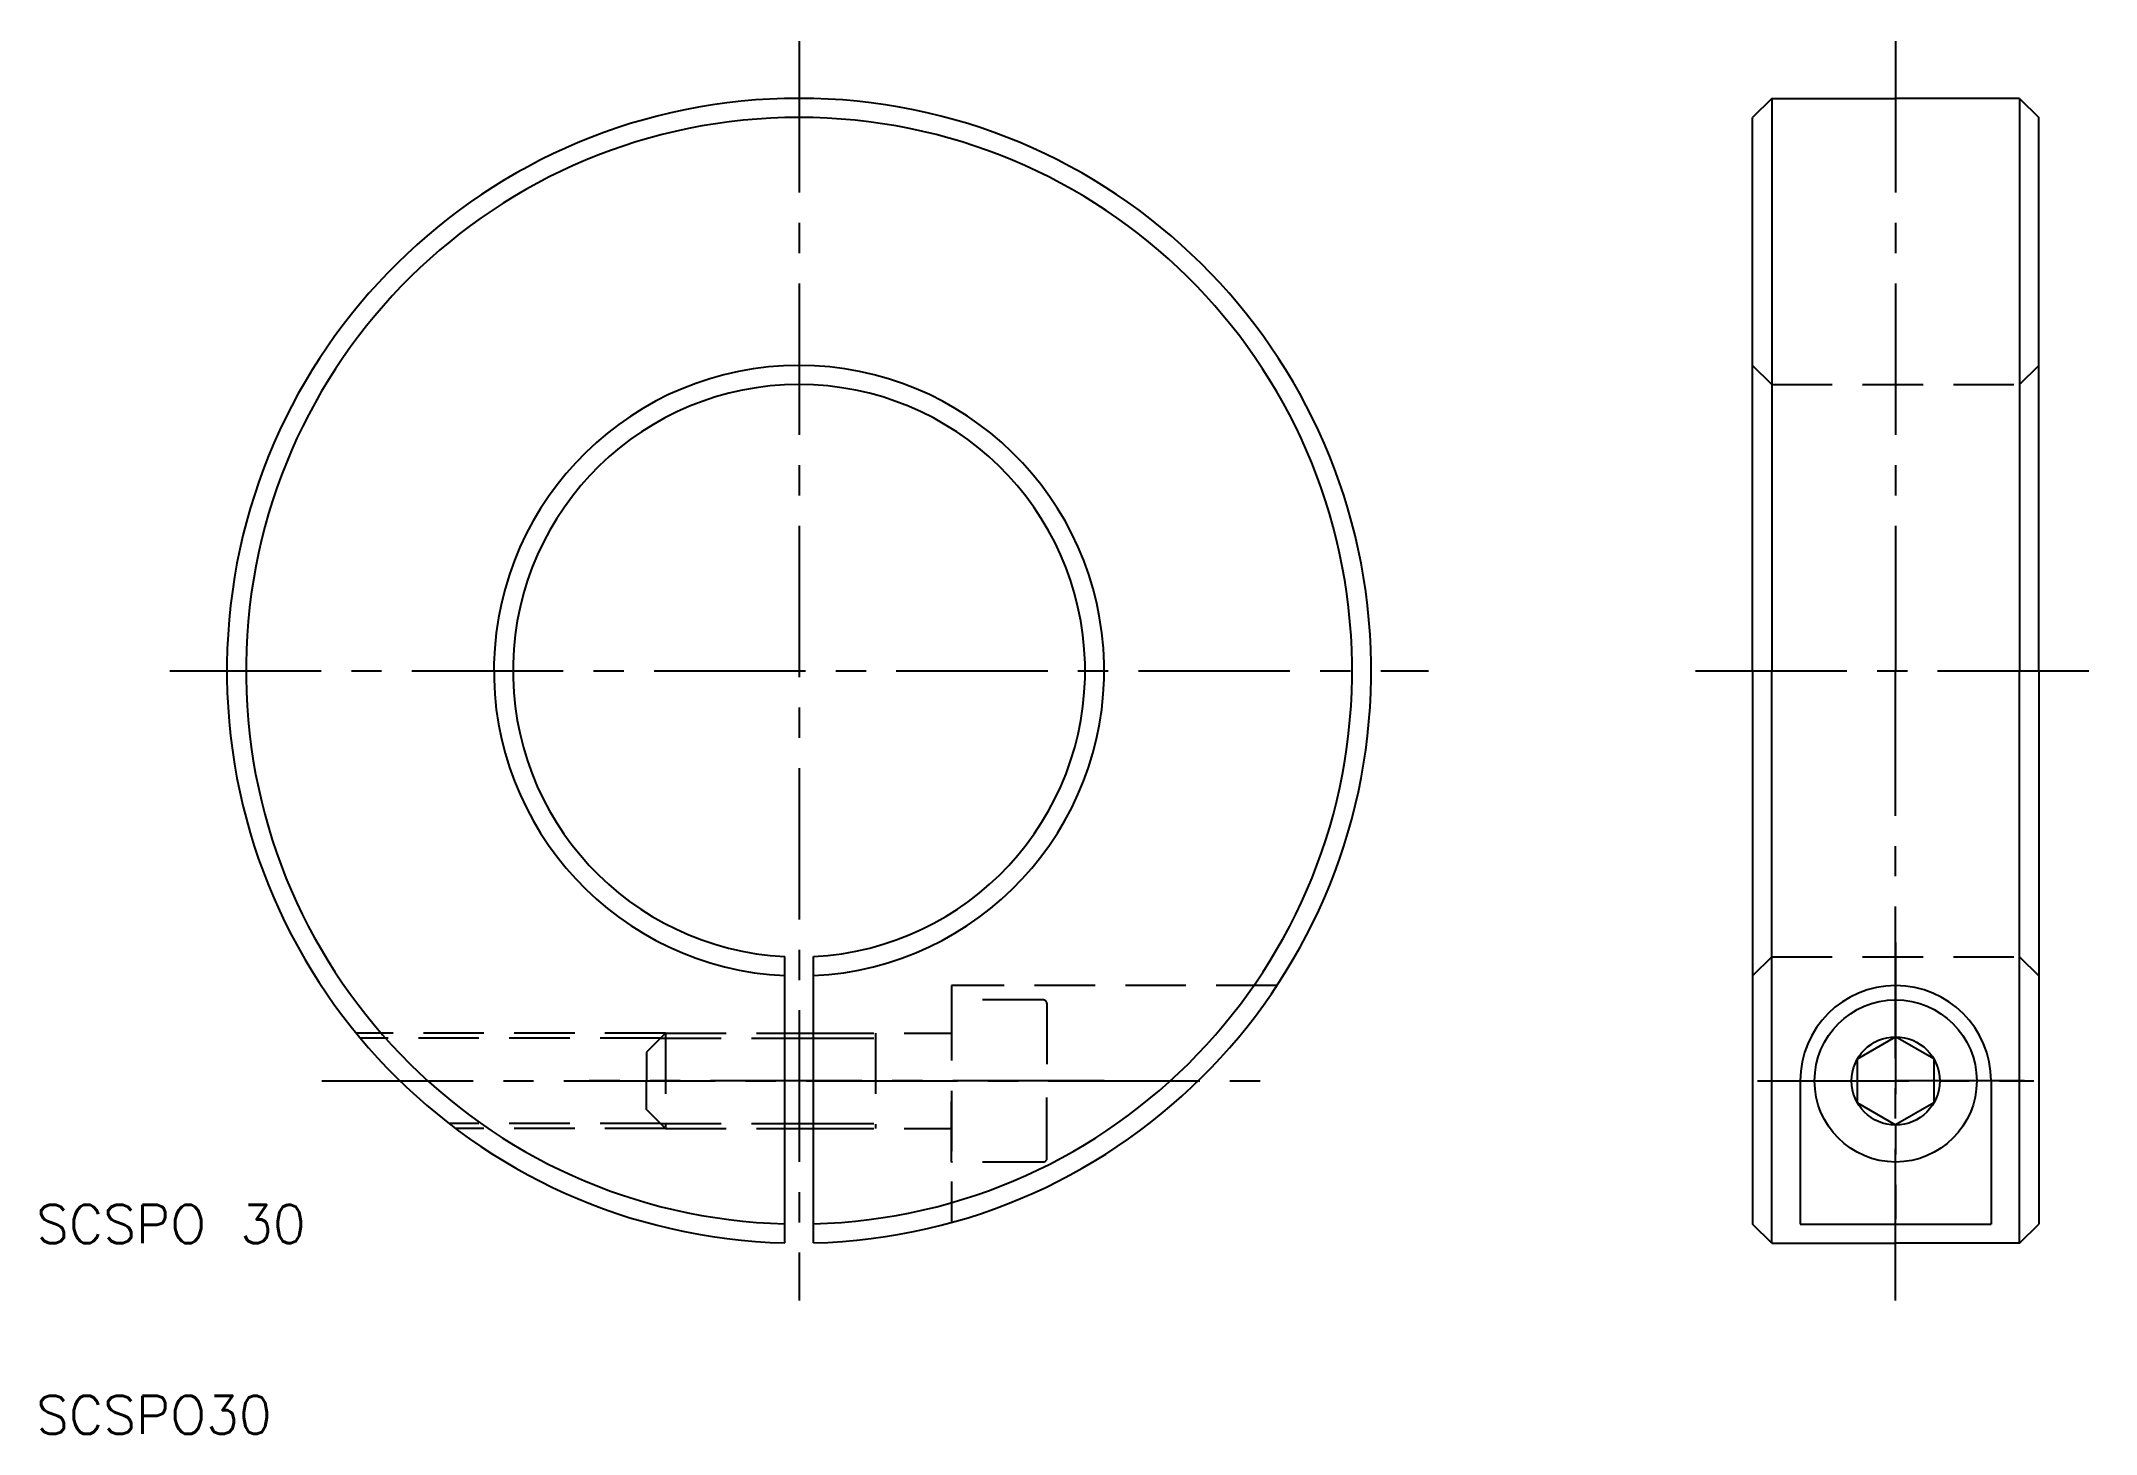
# Model space of a CAD drawing. Extents: x 10 to 118, y 10 to 83.
import ezdxf

# ---------------------------------------------------------------- set-up
doc = ezdxf.new("R2010")
doc.units = 0
doc.header["$LTSCALE"] = 0.25
doc.linetypes.add('CENTER', pattern=[50.8, 31.75, -6.35, 6.35, -6.35])
doc.linetypes.add('DASHED', pattern=[19.05, 12.7, -6.35])
doc.layers.get('0').update_dxf_attribs({"linetype": 'CONTINUOUS'})
doc.layers.add('CENTER', color=1, linetype='CENTER')
doc.styles.get("Standard").update_dxf_attribs({"font": 'txt.shx', "bigfont": 'extfont.shx'})

msp = doc.modelspace()

# ---------------------------------------------------------------- linework, layer by layer
for p, q in [((101, 80), (100, 79)), ((101, 80), (101, 50)), ((101, 80), (107.5, 80)), ((114, 80), (107.5, 80)), ((114, 80), (114, 50)), ((114, 80), (115, 79)), ((100, 50), (100, 79)), ((115, 50), (115, 79)), ((100, 50), (100, 21)), ((101, 20), (101, 50)), ((114, 20), (114, 50)), ((115, 50), (115, 21)), ((49.25, 20.01), (49.25, 35.02)), ((50.75, 20.01), (50.75, 35.02)), ((49.25, 31), (50.75, 31)), ((105.5, 29.65), (107.5, 30.81)), ((109.5, 29.65), (107.5, 30.81)), ((105.5, 27.35), (105.5, 29.65)), ((109.5, 29.65), (109.5, 27.35)), ((102.5, 28.5), (102.5, 21)), ((112.5, 28.5), (112.5, 21)), ((105.5, 27.35), (107.5, 26.19)), ((109.5, 27.35), (107.5, 26.19)), ((49.25, 26), (50.75, 26)), ((101, 20), (100, 21)), ((102.5, 21), (112.5, 21)), ((114, 20), (115, 21)), ((101, 20), (107.5, 20)), ((114, 20), (107.5, 20))]:
    msp.add_line(p, q)
at = {"color": 3, "linetype": 'DASHED'}
for p, q in [((101, 65), (100, 66)), ((114, 65), (115, 66)), ((101, 65), (114, 65)), ((101, 35), (100, 34)), ((101, 35), (114, 35)), ((114, 35), (115, 34)), ((75.05, 33.5), (58, 33.5)), ((58, 33.5), (58, 32.75)), ((58, 32.75), (58, 21.09)), ((62.8, 32.75), (58, 32.75)), ((63, 32.55), (63, 28.5)), ((43, 31), (26.78, 31)), ((42.74, 30.74), (27, 30.74)), ((43, 31), (42, 30)), ((42.74, 30.74), (49.25, 30.74)), ((43, 31), (49.25, 31)), ((43, 31), (43, 26)), ((50.75, 31), (58, 31)), ((50.75, 30.74), (54, 30.74)), ((54, 31), (54, 26)), ((42, 30), (42, 28.5)), ((42, 27), (42, 28.5)), ((58, 24.25), (58, 28.5)), ((63, 24.45), (63, 28.5)), ((43, 26), (42, 27)), ((42.74, 26.26), (31.66, 26.26)), ((43, 26), (32, 26)), ((42.74, 26.26), (49.25, 26.26)), ((43, 26), (49.25, 26)), ((50.75, 26.26), (54, 26.26)), ((50.75, 26), (58, 26)), ((62.8, 24.25), (58, 24.25))]:
    msp.add_line(p, q, dxfattribs=at)
at = {"color": 3}
for p, q in [((49.25, 30.74), (50.75, 30.74)), ((49.25, 26.26), (50.75, 26.26))]:
    msp.add_line(p, q, dxfattribs=at)
for radius in [4.25, 2.31]:
    msp.add_circle((107.5, 28.5), radius)
for centre, radius, start, end in [((50, 50), 30, 271.4325, 268.5675), ((50, 50), 29, 271.482, 268.518), ((50, 50), 16, 90, 267.3133), ((50, 50), 16, 272.6867, 90), ((50, 50), 15, 90, 267.134), ((50, 50), 15, 272.866, 90), ((107.5, 28.5), 5, 0, 180)]:
    msp.add_arc(centre, radius, start, end)
at = {"color": 3, "linetype": 'DASHED'}
for centre, start, end in [((62.8, 32.55), 0, 90), ((62.8, 24.45), 270, 0)]:
    msp.add_arc(centre, 0.2, start, end, dxfattribs=at)
at = {"layer": 'CENTER', "color": 1, "linetype": 'CENTER'}
for p, q in [((50, 83), (50, 17)), ((107.5, 83), (107.5, 50)), ((17, 50), (83, 50)), ((97, 50), (118, 50)), ((107.5, 17), (107.5, 50)), ((107.5, 35.75), (107.5, 21.25)), ((24.97, 28.5), (75.03, 28.5)), ((66, 28.5), (39, 28.5)), ((66, 28.5), (55, 28.5)), ((100.25, 28.5), (114.75, 28.5)), ((100.75, 28.5), (107.5, 28.5)), ((114.25, 28.5), (107.5, 28.5))]:
    msp.add_line(p, q, dxfattribs=at)

# ---------------------------------------------------------------- texts
for s, p in [('SCSPO 30', (10, 20)), ('SCSPO30', (10, 10))]:
    msp.add_text(s, height=2).set_placement(p)

doc.saveas('drawing.dxf')
